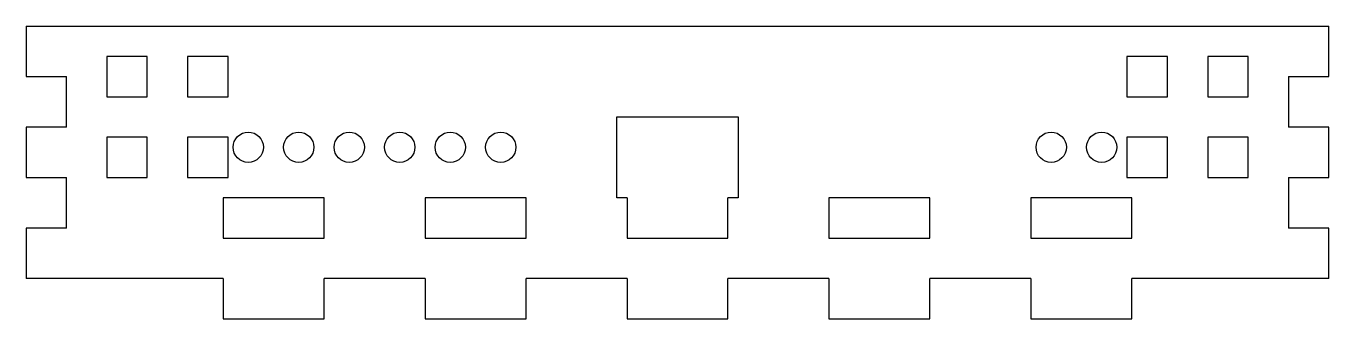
# Model space of a CAD drawing. Header units: millimetres. Extents: x -4 to 125, y -4 to 25.
import ezdxf

# ---------------------------------------------------------------- set-up
doc = ezdxf.new("R2010")
doc.units = ezdxf.units.MM

msp = doc.modelspace()

# ---------------------------------------------------------------- linework, layer by layer
at = {"color": 7, "linetype": 'Continuous', "lineweight": 25}
for p, q in [((-4, 25), (125, 25)), ((-4, 25), (-4, 20)), ((125, 20), (125, 25)), ((4, 22), (4, 18)), ((8, 22), (4, 22)), ((8, 18), (8, 22)), ((12, 22), (12, 18)), ((16, 22), (12, 22)), ((16, 18), (16, 22)), ((105, 22), (105, 18)), ((109, 22), (105, 22)), ((109, 18), (109, 22)), ((113, 22), (113, 18)), ((117, 22), (113, 22)), ((117, 18), (117, 22)), ((-4, 20), (0, 20)), ((0, 15), (0, 20)), ((121, 20), (121, 15)), ((121, 20), (125, 20)), ((4, 18), (8, 18)), ((12, 18), (16, 18)), ((105, 18), (109, 18)), ((113, 18), (117, 18)), ((54.5, 8), (54.5, 16)), ((54.5, 16), (66.5, 16)), ((66.5, 16), (66.5, 8)), ((0, 15), (-4, 15)), ((-4, 15), (-4, 10)), ((125, 15), (121, 15)), ((125, 10), (125, 15)), ((4, 14), (4, 10)), ((8, 14), (4, 14)), ((8, 10), (8, 14)), ((12, 14), (12, 10)), ((16, 14), (12, 14)), ((16, 10), (16, 14)), ((105, 14), (105, 10)), ((109, 14), (105, 14)), ((109, 10), (109, 14)), ((113, 14), (113, 10)), ((117, 14), (113, 14)), ((117, 10), (117, 14)), ((-4, 10), (0, 10)), ((0, 5), (0, 10)), ((4, 10), (8, 10)), ((12, 10), (16, 10)), ((105, 10), (109, 10)), ((113, 10), (117, 10)), ((121, 10), (121, 5)), ((121, 10), (125, 10)), ((15.5, 8), (15.5, 4)), ((25.5, 8), (15.5, 8)), ((25.5, 4), (25.5, 8)), ((35.5, 8), (35.5, 4)), ((45.5, 8), (35.5, 8)), ((45.5, 4), (45.5, 8)), ((55.5, 8), (54.5, 8)), ((55.5, 8), (55.5, 4)), ((66.5, 8), (65.5, 8)), ((65.5, 4), (65.5, 8)), ((75.5, 8), (75.5, 4)), ((85.5, 8), (75.5, 8)), ((85.5, 4), (85.5, 8)), ((95.5, 8), (95.5, 4)), ((105.5, 8), (95.5, 8)), ((105.5, 4), (105.5, 8)), ((0, 5), (-4, 5)), ((-4, 5), (-4, 0)), ((15.5, 4), (25.5, 4)), ((35.5, 4), (45.5, 4)), ((55.5, 4), (65.5, 4)), ((75.5, 4), (85.5, 4)), ((95.5, 4), (105.5, 4)), ((125, 5), (121, 5)), ((125, 0), (125, 5)), ((15.5, 0), (-4, 0)), ((15.5, 0), (15.5, -4)), ((25.5, -4), (25.5, 0)), ((35.5, 0), (25.5, 0)), ((35.5, 0), (35.5, -4)), ((45.5, -4), (45.5, 0)), ((55.5, 0), (45.5, 0)), ((55.5, 0), (55.5, -4)), ((65.5, -4), (65.5, 0)), ((75.5, 0), (65.5, 0)), ((75.5, 0), (75.5, -4)), ((85.5, -4), (85.5, 0)), ((95.5, 0), (85.5, 0)), ((95.5, 0), (95.5, -4)), ((105.5, -4), (105.5, 0)), ((125, 0), (105.5, 0)), ((15.5, -4), (25.5, -4)), ((35.5, -4), (45.5, -4)), ((55.5, -4), (65.5, -4)), ((75.5, -4), (85.5, -4)), ((95.5, -4), (105.5, -4))]:
    msp.add_line(p, q, dxfattribs=at)
for centre in [(18, 13), (23, 13), (28, 13), (33, 13), (38, 13), (43, 13), (97.5, 13), (102.5, 13)]:
    msp.add_circle(centre, 1.5, dxfattribs=at)

doc.saveas('drawing.dxf')
